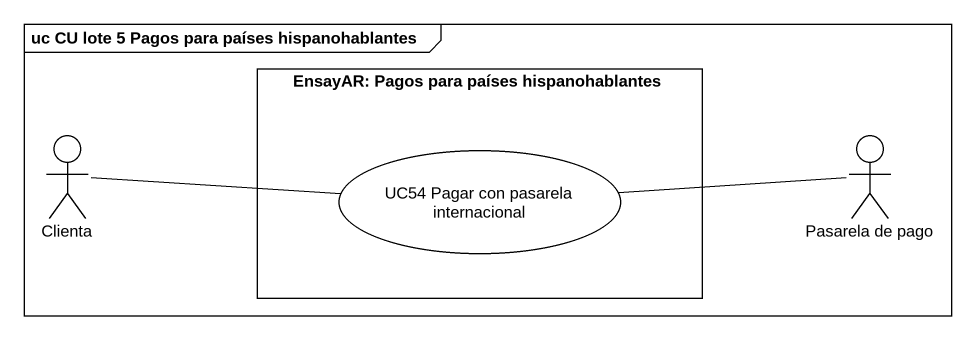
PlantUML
@startuml
mainframe uc CU lote 5 Pagos para países hispanohablantes
rectangle "EnsayAR: Pagos para países hispanohablantes" as EnsayAR_Pagos_para_países {
  usecase "UC54 Pagar con pasarela internacional" as UC54_Pagar_con_pasarela
}
actor Clienta
actor "Pasarela de pago" as Pasarela_de_pago
Clienta -right- UC54_Pagar_con_pasarela
Pasarela_de_pago -left- UC54_Pagar_con_pasarela
@enduml
